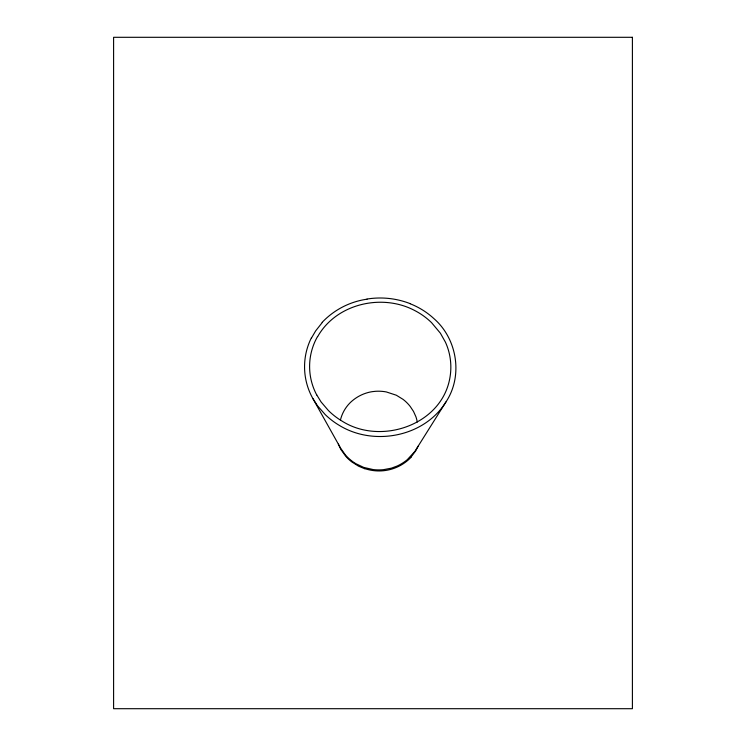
<?xml version="1.0" encoding="UTF-8"?>
<svg xmlns="http://www.w3.org/2000/svg" width="746" height="746" viewBox="0 0 746 746"><rect width="100%" height="100%" fill="white"/><g stroke="black" fill="none" stroke-linecap="round" stroke-linejoin="round"><path stroke-width="1.12" d="M418.161 446.173L415.615 450.994L411.186 456.822M311.558 337.882L315.633 330.916L322.309 322.459M317.675 336.614C336.25 303.678 381.961 293.187 414.636 310.485A70.096 70.096 0 0 1 431.542 322.636L440.392 333.21L445.427 342.162A59.195 59.195 0 0 1 448.859 351.776A60.724 60.724 0 0 1 449.707 378.865C440.858 425.416 380.479 445.437 342.181 421.182A70.973 70.973 0 0 1 328.426 410.561L321.088 401.963L316.78 394.96M311.399 337.807A64.846 64.846 0 0 0 312.9 398.616L340.54 448.048L345.323 454.874A43.538 43.538 0 0 0 355.814 463.667L363.759 467.425L373.186 469.579A47.763 47.763 0 0 0 383.341 469.691L391.398 468.162L397.142 466.036A45.273 45.273 0 0 0 407.269 459.685L414.804 451.498L445.912 402.001C463.182 376.133 457.298 339.066 434.107 318.784A76.372 76.372 0 0 0 410.179 303.762M445.912 402.001C424.371 436.83 374.026 446.444 339.626 425.574A76.111 76.111 0 0 1 325.265 414.636L317.526 405.805L312.91 398.606M364.841 468.777L358.621 466.222L351.702 461.858A43.818 43.818 0 0 1 345.687 456.188L340.894 449.53L338.32 444.084M417.294 422.05L417.154 421.369A38.923 38.923 0 0 0 415.914 416.753L413.517 411.438L410.225 406.477A40.228 40.228 0 0 0 403.11 399.399L396.331 395.221L386.288 391.93A42.671 42.671 0 0 0 375.732 391.286L372.692 391.603A38.876 38.876 0 0 0 368.207 392.499A40.75 40.75 0 0 0 353.613 399.716L351.403 401.544A36.367 36.367 0 0 0 340.428 420.073M316.742 394.979A60.454 60.454 0 0 1 317.544 336.539M411.363 456.99A44.387 44.387 0 0 1 364.887 468.637M322.179 322.337A76.791 76.791 0 0 1 367.051 299.183M367.032 299.043A82.619 82.619 0 0 1 410.216 303.659M632.403 37.3L113.597 37.3L113.597 708.7L632.403 708.7L632.403 37.3"/></g></svg>
